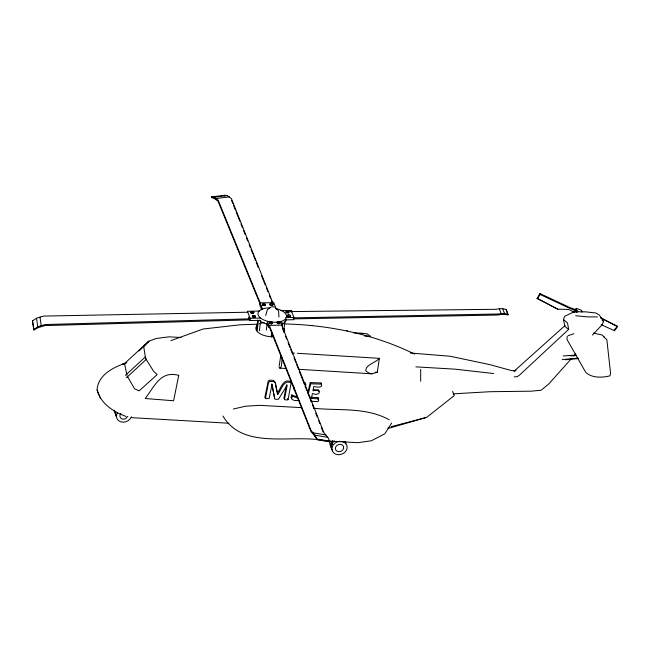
<?xml version="1.0" encoding="UTF-8"?>
<svg xmlns="http://www.w3.org/2000/svg" width="650" height="650" viewBox="0 0 650 650"><rect width="100%" height="100%" fill="white"/><g stroke="black" fill="none" stroke-linecap="round" stroke-linejoin="round"><path stroke-width="0.97" d="M290.802 382.72L290.631 381.648C283.002 377.877 280.824 389.001 277.29 393.112L277.769 394.314C281.304 390.203 283.481 379.08 291.111 382.858L288.137 399.498L287.072 399.969L284.692 399.734L283.912 398.092L286.585 384.816M420.656 381.217L420.696 369.363M567.231 336.237L566.962 339.373L585.674 372.255C591.768 378.211 602.306 377.796 609.944 375.838L610.594 373.392L606.848 339.658L603.834 336.976M247.926 312.219L43.566 316.079L36.538 318.224L32.573 320.881L32.5 321.563L33.922 330.046L37.854 327.73L44.874 325.593L249.608 319.873M33.922 330.046L32.573 320.881M37.854 327.73L36.538 318.224M41.308 326.511L39.999 317.005M261.056 306.402L218.067 201.273L214.021 198.25L211.404 197.567L211.477 196.885L224.681 195.26L227.346 195.593L231.384 198.616L273.171 303.639M214.021 198.25L214.134 197.218L227.346 195.593M216.011 199.55L216.125 198.518L214.134 197.218L211.477 196.885M224.607 195.942L224.681 195.26M260.033 320.352L249.884 320.539L250.136 318.264L247.357 311.277L259.537 311.049M250.835 312.926L251.379 311.626L252.858 311.602L253.857 312.244L253.793 312.877L253.313 313.544L251.834 313.576L250.835 312.926L251.379 311.626M251.834 313.576L251.908 312.942L250.908 312.301M252.363 316.777L252.915 315.477L254.386 315.453L255.385 316.095L255.32 316.729L254.841 317.395L253.362 317.428L252.363 316.777L252.915 315.477M252.793 312.227L252.858 311.602M253.313 313.544L253.857 312.244M253.362 317.428L253.435 316.794L252.436 316.152M254.841 317.395L255.385 316.095M276.299 309.205L273.691 302.632L260.089 302.892L259.846 305.167L261.706 309.855M262.438 304.752L262.511 304.127L263.64 303.721L265.07 304.078L265.298 305.467L262.738 305.516L262.438 304.752L263.567 304.354M262.738 305.516L262.511 304.127M264.168 305.866L264.241 305.24L265.371 304.834M265.07 304.078L265.298 305.467M270.01 303.981L270.246 305.37L271.668 305.727L272.797 305.329L272.87 304.696L272.569 303.94L271.139 303.582L270.01 303.981L270.246 305.37M267.532 321.628L269.027 325.382L268.775 327.657L266.914 322.969M269.685 322.189L269.921 323.578L271.351 323.936L272.472 323.529L272.545 322.904L272.244 322.14L270.814 321.791L269.685 322.189L269.921 323.578M271.668 305.727L271.741 305.094L272.87 304.696M272.496 304.566L272.569 303.94M271.351 323.936L271.416 323.302L272.545 322.904M273.528 304.151L273.691 302.632M272.244 322.14L272.472 323.529M277.184 322.051L277.42 323.44L278.85 323.798L279.979 323.391L280.044 322.757L279.744 322.002L278.314 321.644L277.184 322.051L277.42 323.44M278.249 322.278L278.314 321.644M278.85 323.798L278.915 323.164L280.044 322.757M279.744 322.002L279.979 323.391M282.376 327.405L282.628 325.13L281.133 321.376M286.016 312.268L286.569 310.968L288.048 310.944L289.047 311.586L288.974 312.219L288.494 312.886L287.016 312.918L286.016 312.268L286.569 310.968M287.016 312.918L287.089 312.284L286.089 311.642M287.552 316.119L288.096 314.819L289.575 314.795L290.574 315.437L290.501 316.071L290.03 316.737L288.551 316.769L287.552 316.119L288.096 314.819M287.974 311.569L288.048 310.944M288.494 312.886L289.047 311.586M288.551 316.769L288.616 316.136L287.617 315.494M290.03 316.737L290.574 315.437M290.997 311.976L291.159 310.464L281.011 310.651M291.159 310.464L293.938 317.444L293.686 319.719L285.569 319.873M281.613 324.886L323.96 432.843L327.836 437.369L330.037 441.878L317.241 439.725L313.064 433.867L313.178 432.827L311.163 430.698L269.376 325.683M314.925 436.256L315.039 435.216L313.178 432.827L325.967 434.98M317.241 439.725L315.039 435.216L327.836 437.369M293.142 318.898L497.502 315.039L501.02 314.527L501.134 313.495L499.298 308.791L495.779 309.303L290.412 311.594M501.02 314.527L504.359 314.397L504.473 313.357L502.637 308.652L499.298 308.791M502.637 308.652L506.22 309.481L507.983 314.876L504.359 314.397M507.983 314.876L506.22 309.481M294.019 387.416L294.678 390.723M266.321 330.127L267.126 323.18M256.596 329.591L257.766 320.117M257.099 330.85L258.383 320.434M259.366 330.834L260.65 320.409M271.253 335.839L271.716 332.053M271.757 337.098L272.22 333.312M282.214 324.805L282.441 322.912M283.782 330.468L284.944 320.994M280.727 355.948L279.183 365.991M298.992 369.306L371.865 373.823L377.293 372.231L379.364 358.337L297.432 353.291M305.338 384.304L305.264 382.826L303.721 382.029M126.043 416.455C113.547 411.929 100.579 403.569 97.086 389.951C97.914 374.692 114.043 366.852 126.872 362.724M265.752 315.445L267.329 309.627L271.058 307.133M307.791 392.974L310.229 382.614L320.856 382.931L321.246 383.695M308.466 393.226L310.7 383.817L321.336 384.134C323.391 388.424 315.989 386.953 313.804 386.531L312.951 390.804C322.701 388.619 320.312 396.793 312.398 393.518L311.407 398.45L318.435 398.832L318.744 400.254L317.874 401.619L311.009 401.237M332.183 444.746L332.914 441.139M318.094 399.709L317.956 397.629L310.928 397.248L311.407 398.45M514.231 376.862L517.424 376.626L519.854 374.79L568.653 329.387L564.899 326.536L563.452 319.426L564.809 316.225L574.169 311.781L585.439 311.838L595.912 312.975L599.365 315.096L603.517 321.409L602.233 324.61L592.451 335.067M127.806 416.406L125.483 418.762A4.258 3.583 -21.7 0 1 120.648 417.909A4.258 3.583 -21.7 0 1 120.892 413.433M332.451 440.668L330.769 443.983L331.094 447.395M537.168 298.407L539.955 293.564L569.465 307.377L575.372 309.595L575.559 310.529L574.113 312.114L568.498 309.441L557.83 309.197L537.168 298.407L557.83 309.197M391.633 423.052L384.824 433.802L371.296 440.798L357.793 442.683L327.584 441.033M537.233 298.716L540.15 294.499L539.955 293.564M601.153 324.626L614.583 330.752L617.5 326.536L601.315 318.021M305.289 386.856L305.898 384.272L304.2 383.232M617.435 326.227L614.388 329.826L614.583 330.752M572.601 312.512L573.828 311.123M575.055 309.725L576.29 308.336L581.644 310.367L582.034 312.227M574.827 312.284L576.672 310.196L576.29 308.336M576.648 312.618L577.874 311.22L576.672 310.196M570.976 359.109L548.836 383.906L541.166 390.219L530.969 391.186L489.929 391.714L453.148 393.843M573.666 356.102L575.673 353.852M296.692 396.695L291.736 395.054L291.037 397.41L291.769 398.369M297.172 397.906L292.492 396.199L291.517 398.613L292.248 399.571L294.726 400.514L299.455 400.571M138.954 350.992L148.956 341.161L156.089 338.504L168.951 336.83L181.074 337.496M379.364 358.337C375.668 362.432 369.671 363.415 366.324 368.006L365.731 370.898L368.713 372.938L371.865 373.823M125.45 375.359L145.34 356.956L146.307 359.385L126.409 377.78M125.328 363.285L122.021 364.463L124.548 363.512L145.226 344.565L143.642 346.174L145.6 358.507M565.086 325.504L514.962 370.435L511.769 370.671L490.084 364.691L450.036 356.233L410.215 352.991M34.003 329.355L37.968 326.698L44.988 324.553L250.738 318.809M513.906 371.751L516.059 370.313M279.037 366.901L279.76 368.119L280.613 367.746L281.418 365.869L282.262 357.606M568.189 335.652L573.901 333.726M170.901 340.616L203.036 329.03L239.809 324.829L257.912 324.163M425.514 417.657L389.87 428.001L387.855 428.066M391.17 426.668L426.595 417.43L454.285 395.574L452.611 391.365M233.391 409.004L245.537 406.226L259.447 405.34L301.746 407.648M211.404 197.567L213.289 197.332M229.328 196.893L216.125 198.518L218.181 200.241L260.398 303.493M562.266 359.572L578.159 358.093M565.63 359.759L578.541 358.556M563.266 355.948L576.111 355.087M570.578 355.867L574.527 355.599M359.198 333.401L366.892 333.726L370.654 336.416L364.609 336.091M272.025 306.735L274.617 307.052M251.908 312.942L253.378 312.91M287.089 312.284L288.567 312.252M253.435 316.794L254.914 316.761M288.616 316.136L290.095 316.103M250.136 318.264L260.284 318.077M285.813 317.598L293.938 317.444M293.256 317.866L497.616 314.007L504.473 313.357L508.056 314.194M269.027 325.382L282.628 325.13M597.48 316.924L587.438 316.875L575.738 315.729M353.665 332.857L362.789 333.271M283.912 323.928C328.989 324.894 374.026 334.189 414.635 354.112M375.269 372.125L377.293 372.231M313.454 389.651L318.362 389.919L318.768 390.674M277.225 393.112L277.769 394.314M313.828 408.306C339.024 410.824 366.267 406.981 389.269 419.819M228.881 423.231L131.528 417.657M325.569 440.919C293.296 433.444 243.644 450.938 222.909 416.016M415.886 366.86L455.179 369.176L493.594 373.531M292.378 352.974L294.401 353.104M279.76 368.119L285.838 368.493M346.434 330.655L347.474 330.817M311.553 325.439L312.593 325.601M317.322 439.043L330.119 441.196M593.418 333.101L602.014 334.953L604.711 337.358M270.311 304.744L271.741 305.094M262.811 304.882L264.241 305.24M277.485 322.806L278.915 323.164M269.986 322.952L271.416 323.302M265.785 397.629L264.924 397.053L268.287 380.876L269.839 380.136L273.609 380.445L275.104 382.46M575.559 310.529L569.66 308.311L540.15 294.499M600.486 317.874L617.5 326.536M274.633 398.011L271.749 384.004M264.956 397.296L265.704 398.694L269.157 398.458L272.049 384.239L274.649 398.751L275.681 399.36L278.452 399.246L287.251 385.068L284.424 399.539M563.452 319.426L567.531 323.091L568.653 329.387M602.176 320.182L603.517 321.409M275.413 307.653L278.606 310.984L278.939 317.029M313.064 433.867L311.049 431.73L269.262 326.714M344.776 441.61L345.898 442.918M116.74 416.154L115.619 414.846L115.286 411.426M146.128 359.361L153.603 371.264L157.17 374.627L139.116 390.886L134.599 388.822L127.083 375.871M294.198 389.521L293.426 387.238M97.086 389.951L100.514 398.539M231.644 200.59L232.765 203.401M233.512 205.278L235.373 209.966M236.121 211.843L239.85 221.219M240.971 224.031L242.466 227.784M243.588 230.596L245.074 234.349M246.569 238.095L247.691 240.914M249.178 244.66L250.299 247.471M251.046 249.348L252.907 254.036M253.654 255.913L255.523 260.601M256.271 262.478L258.131 267.166M261.495 275.608L265.224 284.984M266.338 287.796L267.832 291.541M269.327 295.295L270.449 298.106M271.188 299.983L272.309 302.794M321.084 383.012L321.563 384.215M318.598 390.008L319.077 391.211M318.191 397.719L318.662 398.921M310.229 382.614L310.7 383.817M260.089 302.892L262.697 309.457M292.021 394.997L292.492 396.199M291.736 395.054L292.216 396.256M287.527 398.531L288.007 399.734M248.495 317.046L249.884 320.539M282.604 328.738L284.074 332.491M285.545 336.245L286.65 339.064M288.121 342.818L289.965 347.514M290.704 349.391L292.541 354.088M294.019 357.841L295.856 362.537M296.595 364.414L298.439 369.102M299.171 370.979L304.33 384.126M305.061 386.002L306.906 390.699M307.645 392.576L311.326 401.96M312.431 404.779L313.901 408.533M315.746 413.229L317.216 416.983M318.687 420.737L319.792 423.556M321.271 427.31L323.107 432.006M124.548 363.512L126.888 374.92M277.704 394.314L275.356 382.688L274.081 381.648L269.693 381.404L268.539 382.679L265.436 398.507M275.299 383.427L277.038 392.137M345.459 441.382L345.702 443.942M273.122 336.781A14.487 7.117 6.5 0 1 258.757 332.873A14.487 7.117 6.5 0 1 257.392 325.171M259.61 323.781A14.487 7.117 6.5 0 1 264.282 322.498M283.944 328.477A14.487 7.117 6.5 0 1 284.221 332.475M286.195 319.499A14.389 7.044 7 0 1 281.523 324.139M268.385 324.545A14.389 7.044 7 0 1 259.431 320.328M275.754 308.506A14.389 7.044 7 0 1 283.887 320.255A14.389 7.044 7 0 1 260.252 317.777A14.389 7.044 7 0 1 269.392 307.84M331.809 447.387A7.784 6.557 -21.7 0 1 329.94 441.886M332.451 450.385A7.784 6.557 -21.7 0 1 331.207 445.51L332.898 442.203A7.784 6.557 -21.7 0 1 334.368 440.879M341.859 441.399A7.784 6.557 -21.7 0 1 345.158 451.969A7.784 6.557 -21.7 0 1 332.491 451.279A7.784 6.557 -21.7 0 1 339.934 441.293M131.341 416.739A7.784 6.557 -21.7 0 1 120.819 421.858A7.784 6.557 -21.7 0 1 117.666 412.498M115.7 414.213A7.784 6.557 -21.7 0 1 114.343 410.199M116.058 416.382A7.784 6.557 -21.7 0 1 115.733 412.961M178.734 375.351L173.607 400.766L145.21 398.507C154.732 386.173 160.428 370.394 178.734 375.351M343.655 448.24L342.729 450.044L340.957 451.311A4.258 3.583 -21.7 0 1 335.4 448.752A4.258 3.583 -21.7 0 1 340.291 444.34L342.241 444.941L343.476 446.371L343.655 448.24M147.989 342.062L143.642 346.174L148.956 341.161L147.989 342.062"/></g></svg>
